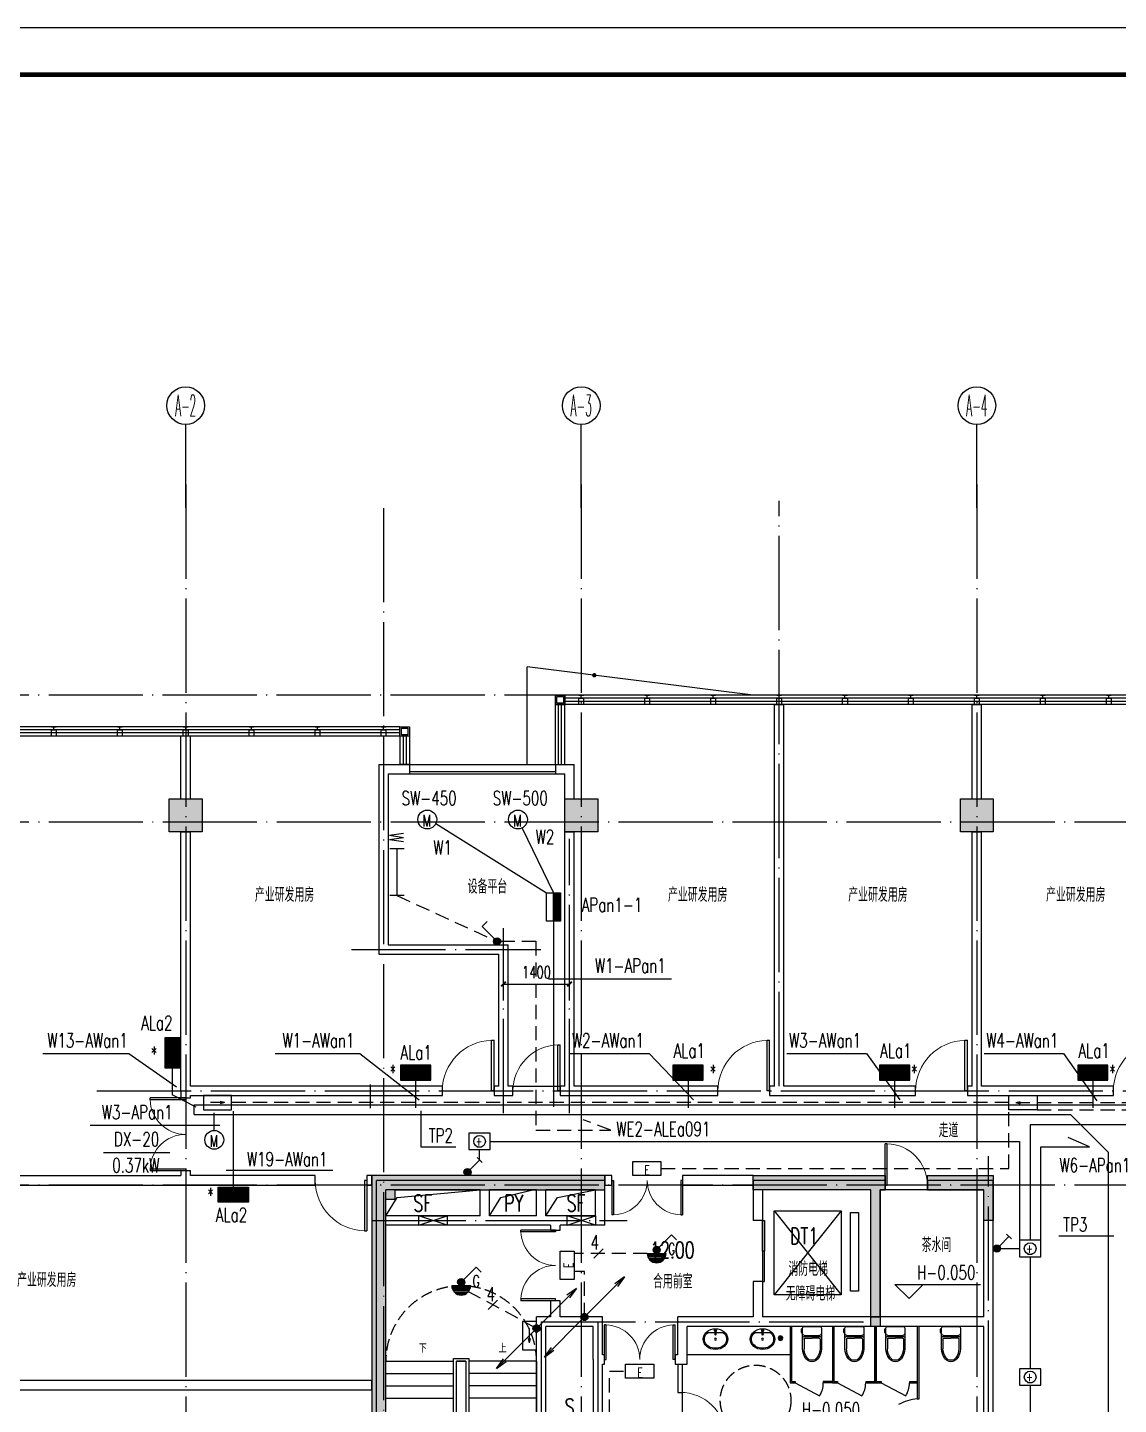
# Model space of a CAD drawing. Extents: x 1980812 to 2226895, y -554123 to 281606.
# Drawn here: x 1999808 to 2022974, y -307841 to -278614 of the extents above; entities that cross this region are included whole.
import ezdxf
from ezdxf.enums import TextEntityAlignment as Align

# ---------------------------------------------------------------- set-up
doc = ezdxf.new("R2010")
doc.units = 0
doc.header["$LTSCALE"] = 1000
doc.header["$MEASUREMENT"] = 0
for name, pattern in [('DASH', [0.35, 0.25, -0.1]), ('DOTE', [2.42, 2, -0.2, 0.02, -0.2]), ('DQXX', [4.5, 3, -1.5])]:
    doc.linetypes.add(name, pattern=pattern)
doc.layers.get('Defpoints').update_dxf_attribs({"color": 8})
for name, color, linetype in [('$TD_AUDIT_GENERATED_(158)', 8, 'Continuous'), ('$TD_AUDIT_GENERATED_(1F3)', 7, 'Continuous'), ('$TD_AUDIT_GENERATED_(1FCF)', 8, 'Continuous'), ('$TD_AUDIT_GENERATED_(210)', 8, 'Continuous'), ('$TD_AUDIT_GENERATED_(2762)', 8, 'Continuous'), ('$TD_AUDIT_GENERATED_(276D)', 8, 'Continuous'), ('$TD_AUDIT_GENERATED_(54A)', 8, 'Continuous'), ('$TD_AUDIT_GENERATED_(FFA)', 8, 'Continuous'), ('1', 1, 'Continuous'), ('A-FLOR-PFIX', 8, 'Continuous'), ('A-FLOR-TPTN', 8, 'Continuous'), ('AXIS', 7, 'Continuous'), ('AXIS_TEXT', 7, 'Continuous'), ('COLU', 8, 'Continuous'), ('COLU_HATCH', 8, 'Continuous'), ('CURTWALL', 8, 'Continuous'), ('DIM_ELEV', 8, 'Continuous'), ('DIM_SYMB', 8, 'Continuous'), ('dote', 8, 'DOTE'), ('DQ1', 1, 'Continuous'), ('DQ2', 2, 'Continuous'), ('DQ7', 7, 'Continuous'), ('DQK1', 1, 'Continuous'), ('DQK7', 7, 'Continuous'), ('DQqj', 1, 'Continuous'), ('DQX', 2, 'DQXX'), ('LINE', 8, 'Continuous'), ('PUB_TEXT', 8, 'Continuous'), ('STAIR', 8, 'Continuous'), ('TK', 1, 'Continuous'), ('WALL', 7, 'Continuous'), ('WINDOW', 8, 'Continuous')]:
    doc.layers.add(name, color=color, linetype=linetype)
doc.styles.add('_TCH_AXIS', font='COMPLEX', dxfattribs={"bigfont": 'GBCBIG'})
doc.styles.add('_TCH_DIM', font='SIMPLEX', dxfattribs={"bigfont": 'GBCBIG'})
doc.styles.add('_TCH_DIM_T3', font='SIMPLEX', dxfattribs={"width": 0.705882, "bigfont": 'GBCBIG'})
doc.styles.add('COMPLEX', font='COMPLEX')
doc.styles.add('D8', font='txtw.shx', dxfattribs={"width": 0.7, "bigfont": 'hztxtw.shx'})
doc.styles.add('HZF', font='ROMANS2', dxfattribs={"width": 0.7, "bigfont": 'HZDF2'})
doc.dimstyles.new('_TCH_ARCH&&100', dxfattribs={"dimtxt": 255, "dimasz": 100, "dimexe": 250, "dimexo": 300, "dimgap": 122.5, "dimtad": 1, "dimdec": 0, "dimzin": 0, "dimdsep": 46, "dimtxsty": '_TCH_DIM_T3', "dimblk": 'ARCHTICK', "dimcen": 0.09, "dimclrt": 7, "dimazin": 2, "dimtfac": 1, "dimtdec": 0, "dimtix": 1, "dimtmove": 2, "dimatfit": 3, "dimfxl": 1, "dimtolj": 1, "dimtzin": 0, "dimarcsym": 0})

# ---------------------------------------------------------------- blocks, each defined once
blk = doc.blocks.new('_AXISO')
blk.add_circle((0, 0), 0.5)
at = {"layer": 'AXIS_TEXT', "style": 'COMPLEX', "width": 1.041667}
blk.add_attdef('A', text='', height=0.56, dxfattribs=at).set_placement((-0.25, -0.28), (0.25, -0.28), align=Align.FIT)
blk = doc.blocks.new('$TD_AUDIT_GENERATED_(9F)')
at = {"layer": 'AXIS'}
for p, q in [((6500, 29979), (6500, 31745)), ((14900, 29979), (14900, 31745)), ((23300, 29979), (23300, 31745))]:
    blk.add_line(p, q, dxfattribs=at)
at = {"layer": 'dote'}
for p, q in [((6500, 30469), (6500, -6248)), ((14900, 30469), (14900, -6248)), ((23300, 30469), (23300, -6248)), ((19100, 17700), (19100, 30123)), ((10700, 29972), (10700, -5320)), ((56411, 26000), (-8456, 26000)), ((56413, 23300), (-8454, 23300)), ((56413, 15600), (-8454, 15600)), ((9046, 11450), (-6998, 11450))]:
    blk.add_line(p, q, dxfattribs=at)
at = {"layer": 'AXIS'}
ref = blk.add_blockref('_AXISO', (6500, 32145), dxfattribs=dict(at, xscale=800, yscale=800, zscale=800))
ref.add_attrib('A', 'A-2', dxfattribs={"layer": 'AXIS_TEXT', "height": 452.5, "style": '_TCH_AXIS', "width": 0.344262}).set_placement((6274, 31919), (6726, 31919), align=Align.FIT)
ref = blk.add_blockref('_AXISO', (14900, 32145), dxfattribs=dict(at, xscale=800, yscale=800, zscale=800))
ref.add_attrib('A', 'A-3', dxfattribs={"layer": 'AXIS_TEXT', "height": 452.5, "style": '_TCH_AXIS', "width": 0.344262}).set_placement((14674, 31919), (15126, 31919), align=Align.FIT)
ref = blk.add_blockref('_AXISO', (23300, 32145), dxfattribs=dict(at, xscale=800, yscale=800, zscale=800))
ref.add_attrib('A', 'A-4', dxfattribs={"layer": 'AXIS_TEXT', "height": 452.5, "style": '_TCH_AXIS', "width": 0.333333}).set_placement((23074, 31919), (23526, 31919), align=Align.FIT)
blk = doc.blocks.new('A-WC4')
for p, q in [((-200, 475), (-200, 40)), ((200, 40), (200, 475)), ((-228, 57), (-228, 130)), ((-228, 130), (-210, 130)), ((-210, 57), (-228, 57)), ((-210, 130), (-210, 115)), ((-210, 115), (-200, 115)), ((-210, 72), (-210, 115)), ((-200, 72), (-210, 72)), ((-210, 72), (-210, 57)), ((180, 220), (-180, 220)), ((-160, 190), (160, 190)), ((-160, 0), (160, 0))]:
    blk.add_line(p, q)
at = {"color": 251}
for p, q in [((-170, 270), (-170, 476)), ((170, 270), (170, 475)), ((-150, 250), (0, 250)), ((150, 250), (0, 250))]:
    blk.add_line(p, q, dxfattribs=at)
for centre, radius, start, end in [((189, 460), 389, 144.5404, 177.815), ((0, 590), 160, 90, 143.2005), ((0, 590), 160, 36.7995, 90), ((-189, 460), 389, 2.185, 35.4596), ((-180, 240), 20, 180, 270), ((-160, 150), 40, 90, 180), ((-160, 40), 40, 180, 270), ((160, 150), 40, 0, 90), ((160, 40), 40, 270, 0), ((180, 240), 20, 270, 0)]:
    blk.add_arc(centre, radius, start, end)
for centre, radius, start, end in [((189, 460), 359, 144.5982, 177.815), ((0, 590), 130, 90, 143.0508), ((0, 590), 130, 36.9492, 90), ((-189, 460), 359, 2.185, 35.4018), ((-150, 270), 20, 180, 270), ((150, 270), 20, 270, 0)]:
    blk.add_arc(centre, radius, start, end, dxfattribs=at)
blk = doc.blocks.new('A-SINK-4')
for p, q in [((-158, 126), (-13, 126)), ((-13, 78), (-13, 170)), ((13, 78), (-13, 78)), ((13, 170), (13, 78)), ((13, 126), (158, 126))]:
    blk.add_line(p, q)
blk.add_circle((0, 270), 20)
for centre, radius, start, end in [((0, 88), 19.5, 133.6408, 46.2627), ((0, 170), 13.5, 0, 180)]:
    blk.add_arc(centre, radius, start, end)
at = {"extrusion": (0, 0, -1)}
blk.add_ellipse((0, 270), major_axis=(260, 0), ratio=0.846154, dxfattribs=at)
blk.add_ellipse((0, 270), major_axis=(-235, 0), ratio=0.829787, start_param=2.310338, end_param=7.11444)
blk = doc.blocks.new('$DorLib2D$00000002')
for p, q in [((-0.5, 0), (-0.5, 0.4875)), ((-0.475, 0.4875), (-0.5, 0.4875)), ((-0.475, 0), (-0.475, 0.4875)), ((0.475, 0), (0.475, 0.4875)), ((0.475, 0.4875), (0.5, 0.4875)), ((0.5, 0), (0.5, 0.4875)), ((-0.5, 0), (-0.475, 0)), ((0.5, 0), (0.475, 0))]:
    blk.add_line(p, q)
at = {"lineweight": 13}
for centre, start, end in [((-0.4875, 0), 0, 88.53072), ((0.4875, 0), 91.46928, 180)]:
    blk.add_arc(centre, 0.4875, start, end, dxfattribs=at)
blk = doc.blocks.new('$DorLib2D$00000001')
for p, q in [((0.45, 0.975), (0.5, 0.975)), ((0.45, 0), (0.45, 0.975)), ((0.5, 0), (0.5, 0.975)), ((0.5, 0), (0.45, 0))]:
    blk.add_line(p, q)
at = {"lineweight": 13}
blk.add_arc((0.475, 0), 0.975, 91.4693, 180, dxfattribs=at)
blk = doc.blocks.new('$TwtSys$00000141')
for p, q in [((-94, 8), (-10, 92)), ((-94, 8), (-10, 92)), ((-87, -35), (35, 87)), ((-87, -35), (35, 87)), ((-66, -66), (66, 66)), ((-66, -66), (66, 66)), ((-32, -87), (88, 33)), ((-32, -87), (88, 33)), ((11, -92), (92, -11)), ((11, -92), (92, -11))]:
    blk.add_line(p, q)
blk.add_circle((0, 0), 94)
blk.add_circle((0, 0), 94)
blk = doc.blocks.new('$TD_AUDIT_GENERATED_(15B)')
at = {"layer": '$TD_AUDIT_GENERATED_(1F3)'}
blk.add_line((-8625, 5150), (-8625, 3850), dxfattribs=at)
at = {"layer": '$TD_AUDIT_GENERATED_(210)'}
for p, q in [((-15925, 5050), (-15325, 5250)), ((-15325, 5050), (-15925, 5250)), ((-12775, 5050), (-12175, 5250)), ((-12175, 5050), (-12775, 5250))]:
    blk.add_line(p, q, dxfattribs=at)
for points in [[(-16625, 5250), (-16383, 5638), (-14625, 5800)], [(-14425, 5250), (-14183, 5638), (-13500, 5800)], [(-13225, 5250), (-12983, 5638), (-12175, 5800)]]:
    blk.add_lwpolyline(points, dxfattribs=at)
for points in [[(-15925, 5250), (-15325, 5250), (-15325, 5050), (-15925, 5050)], [(-12775, 5250), (-12175, 5250), (-12175, 5050), (-12775, 5050)]]:
    blk.add_lwpolyline(points, close=True, dxfattribs=at)
at = {"layer": 'A-FLOR-PFIX'}
blk.add_line((-8040, 2300), (-10225, 2300), dxfattribs=at)
at = {"layer": 'A-FLOR-TPTN'}
for p, q in [((-5340, 2900), (-5340, 1359)), ((-5310, 2900), (-5310, 1359)), ((-5340, 2296), (-5340, 1359)), ((-5310, 2296), (-5310, 1359)), ((-7935, 1730), (-7935, 1700)), ((-7935, 1700), (-7415, 1425)), ((-7335, 1730), (-7335, 1700)), ((-7335, 1730), (-7335, 1700)), ((-7140, 1730), (-7335, 1730)), ((-7140, 1700), (-7335, 1700)), ((-7035, 1730), (-7035, 1700)), ((-7035, 1700), (-6515, 1425)), ((-6435, 1730), (-6435, 1700)), ((-6105, 1730), (-6105, 1700)), ((-6105, 1700), (-5585, 1425)), ((-5505, 1730), (-5340, 1730)), ((-5505, 1730), (-5505, 1700)), ((-5505, 1700), (-5340, 1700)), ((-5310, 1359), (-5340, 1359))]:
    blk.add_line(p, q, dxfattribs=at)
for points in [[(-8040, 2900), (-8040, 1700), (-7935, 1700)], [(-8010, 2900), (-8010, 1730), (-7935, 1730)], [(-7140, 2900), (-7140, 1700), (-7035, 1700)], [(-7110, 2900), (-7110, 1730), (-7035, 1730)], [(-6435, 1730), (-6240, 1730), (-6240, 2900)], [(-6435, 1700), (-6210, 1700), (-6210, 2900)], [(-6240, 2900), (-6240, 1700), (-6105, 1700)], [(-6210, 2900), (-6210, 1730), (-6105, 1730)]]:
    blk.add_lwpolyline(points, dxfattribs=at)
for centre, radius, start, end in [((-7847, 1700), 512, 327.4617, 359.9502), ((-6947, 1700), 512, 327.4617, 359.9502), ((-6017, 1700), 512, 327.4617, 359.9502), ((-5266, 395), 967, 94.3774, 119.2254)]:
    blk.add_arc(centre, radius, start, end, dxfattribs=at)
at = {"layer": 'DIM_ELEV'}
for p, q in [((-5514, 3491), (-5814, 3791)), ((-5814, 3791), (-3996, 3791)), ((-5514, 3491), (-5214, 3791))]:
    blk.add_line(p, q, dxfattribs=at)
at = {"layer": 'DIM_SYMB'}
for points in [[(-15875, 2290, 0, 0, 0), (-15875, -1300, 0, 0, 0), (-14175, -1300, 0, 0, 0), (-14175, 190, 40, 0, 0), (-14175, 340, 0, 0, 0)], [(-14175, 2290, 0, 0, 0), (-14175, 750, 40, 0, 0), (-14175, 600, 0, 0, 0)]]:
    blk.add_lwpolyline(points, format="xyseb", dxfattribs=at)
at = {"layer": 'dote'}
for p, q in [((-3825, -3813), (-3825, 6515)), ((-16925, 5150), (-11503, 5150)), ((-13325, 3000), (-13325, -3766)), ((-13325, 3000), (-6325, 3000)), ((-12125, 3000), (-12125, -3766))]:
    blk.add_line(p, q, dxfattribs=at)
at = {"layer": 'LINE', "linetype": 'DASH'}
blk.add_circle((-8773, 1328), 750, dxfattribs=at)
at = {"layer": 'STAIR'}
for p, q in [((-16625, -700), (-16625, 2160)), ((-16625, 2160), (-15185, 2160)), ((-15185, 2220), (-14865, 2220)), ((-15185, -760), (-15185, 2220)), ((-15125, -700), (-15125, 2160)), ((-15125, 2160), (-14925, 2160)), ((-15125, -700), (-15125, 2160)), ((-14925, 2160), (-15125, 2160)), ((-14925, 2160), (-14925, 95)), ((-14925, 2160), (-14925, 95)), ((-14865, 2220), (-14865, 129)), ((-13425, 2160), (-14865, 2160)), ((-13425, 2160), (-13425, 961)), ((-16625, 1900), (-15185, 1900)), ((-13425, 1900), (-14865, 1900)), ((-16625, 1640), (-15185, 1640)), ((-13425, 1640), (-14865, 1640)), ((-16625, 1380), (-15185, 1380)), ((-13425, 1380), (-14865, 1380))]:
    blk.add_line(p, q, dxfattribs=at)
at = {"layer": 'STAIR', "linetype": 'DASH'}
blk.add_arc((-15025, 2160), 1600, 0, 180, dxfattribs=at)
at = {"layer": 'WALL'}
for p, q in [((-16825, 5150), (-16825, 6000)), ((-14525, 6000), (-16825, 6000)), ((-13325, 6000), (-14525, 6000)), ((-11975, 6000), (-13325, 6000)), ((-11975, 5050), (-11975, 6000)), ((-8825, 6000), (-8825, 5150)), ((-6225, 6000), (-8825, 6000)), ((-6025, 6000), (-6225, 6000)), ((-6025, 5800), (-6025, 6000)), ((-3825, 6000), (-5125, 6000)), ((-5125, 6000), (-5125, 5800)), ((-3725, 6000), (-3825, 6000)), ((-3725, 5800), (-3725, 6000)), ((-16625, 5250), (-16625, 5800)), ((-14625, 5800), (-16625, 5800)), ((-14625, 5250), (-14625, 5800)), ((-13425, 5800), (-14425, 5800)), ((-14425, 5250), (-14425, 5800)), ((-13425, 5250), (-13425, 5800)), ((-13225, 5250), (-13225, 5800)), ((-12175, 5800), (-13225, 5800)), ((-12175, 5250), (-12175, 5800)), ((-8625, 5800), (-8625, 5150)), ((-6325, 5800), (-8625, 5800)), ((-6325, 3100), (-6325, 5800)), ((-6125, 3100), (-6125, 5800)), ((-6125, 5800), (-6025, 5800)), ((-5125, 5800), (-3925, 5800)), ((-3925, 3100), (-3925, 5800)), ((-3725, 5800), (-3725, 5800)), ((-3725, 3000), (-3725, 5800)), ((-16825, -2500), (-16825, 5150)), ((-14625, 5250), (-16625, 5250)), ((-14525, 5050), (-16625, 5050)), ((-16625, -2300), (-16625, 5050)), ((-13325, 5050), (-14525, 5050)), ((-13425, 5250), (-14425, 5250)), ((-13125, 5050), (-13325, 5050)), ((-13025, 5250), (-13225, 5250)), ((-13125, 5050), (-13125, 4945)), ((-12175, 5250), (-13025, 5250)), ((-11975, 5050), (-12925, 5050)), ((-12925, 4945), (-12925, 5050)), ((-8625, 5150), (-8825, 5150)), ((-13125, 4945), (-12925, 4945)), ((-8825, 3850), (-8825, 3100)), ((-8625, 3850), (-8825, 3850)), ((-8625, 3850), (-8625, 3100)), ((-12925, 3445), (-13125, 3445)), ((-13125, 3445), (-13125, 3100)), ((-12925, 3100), (-12925, 3445)), ((-13425, -600), (-13425, 3100)), ((-13125, 3100), (-13425, 3100)), ((-12025, 3100), (-12925, 3100)), ((-12025, 2300), (-12025, 3100)), ((-8825, 3100), (-10425, 3100)), ((-10425, 2300), (-10425, 3100)), ((-3925, 3100), (-8625, 3100)), ((-6325, 3100), (-6125, 3100)), ((-3725, -2400), (-3725, 3000)), ((-13225, -500), (-13225, 2900)), ((-13025, 2900), (-13225, 2900)), ((-12225, 2900), (-13025, 2900)), ((-12225, 2200), (-12225, 2900)), ((-8725, 2900), (-10225, 2900)), ((-10225, 2100), (-10225, 2900)), ((-3925, 2900), (-8725, 2900)), ((-3925, -2600), (-3925, 2900)), ((-12225, 2200), (-12225, 100)), ((-11983, 2300), (-12025, 2300)), ((-12025, 2100), (-11983, 2100)), ((-12025, 100), (-12025, 2100)), ((-11983, 2100), (-11983, 2300)), ((-10425, 2300), (-10483, 2300)), ((-10483, 2300), (-10483, 2100)), ((-10483, 2100), (-10225, 2100)), ((-10425, 2100), (-10425, 1500)), ((-10325, 1500), (-10325, 2100)), ((-10425, 1500), (-10325, 1500))]:
    blk.add_line(p, q, dxfattribs=at)
at = {"layer": 'WINDOW'}
for p, q in [((-5125, 5800), (-6025, 5800)), ((-10325, 500), (-10325, 1500))]:
    blk.add_line(p, q, dxfattribs=at)
at = {"layer": 'WINDOW', "color": 3}
for p, q in [((-6953, 5356), (-8378, 3567)), ((-8378, 5356), (-6953, 3567))]:
    blk.add_line(p, q, dxfattribs=at)
for points in [[(-8378, 5356), (-6953, 5356), (-6953, 3567), (-8378, 3567)], [(-6757, 5319), (-6585, 5319), (-6585, 3647), (-6757, 3647)]]:
    blk.add_lwpolyline(points, close=True, dxfattribs=at)
at = {"layer": 'WINDOW'}
for points in [[(-8584, 4500), (-8625, 4500), (-8625, 5150), (-8584, 5150)], [(-8584, 4500), (-8625, 4500), (-8625, 3850), (-8584, 3850)]]:
    blk.add_lwpolyline(points, close=True, dxfattribs=at)
at = {"layer": '$TD_AUDIT_GENERATED_(54A)', "xscale": 0.5, "yscale": -0.5, "zscale": 0.5, "rotation": 180.0000000027541}
blk.add_blockref('$TwtSys$00000141', (-8245, 2650), dxfattribs=at)
at = {"layer": 'A-FLOR-PFIX', "xscale": -1, "rotation": 180}
for name, p in [('A-SINK-4', (-9625, 2900)), ('A-SINK-4', (-8625, 2900)), ('A-WC4', (-7575, 2900)), ('A-WC4', (-6675, 2900)), ('A-WC4', (-5805, 2900)), ('A-WC4', (-4625, 2900))]:
    blk.add_blockref(name, p, dxfattribs=at)
at = {"layer": 'WINDOW'}
for name, p, xscale, yscale, zscale, rotation in [('$DorLib2D$00000001', (-5575, 5900), 900, -900, 900, 179.9999999331044), ('$DorLib2D$00000002', (-13025, 4195), 1500, 1500, 1500, 90.00000000192348), ('$DorLib2D$00000002', (-11233, 2200), 1500, -1500, 1500, 180.0000000047691), ('$DorLib2D$00000001', (-10375, 1000), -1000, -1000, -1000, 90.00000001288812)]:
    blk.add_blockref(name, p, dxfattribs=dict(at, xscale=xscale, yscale=yscale, zscale=zscale, rotation=rotation))
at = {"layer": '$TD_AUDIT_GENERATED_(1F3)', "width": 0.7}
for s, height, style, p in [('SF', 350, 'HZF', (-15838, 5516)), ('PY', 350, 'HZF', (-13907, 5516)), ('SF', 350, 'HZF', (-12585, 5516)), ('DT1', 350, 'HZF', (-7742, 4820)), ('12.00', 350, 'HZF', (-10541, 4520)), ('\\M+5CFFB\\M+5B7C0\\M+5B5E7\\M+5CCDD', 300, 'D8', (-7656, 4121)), ('\\M+5BACF\\M+5D3C3\\M+5C7B0\\M+5CAD2', 300, 'D8', (-10531, 3855)), ('\\M+5CEDE\\M+5D5CF\\M+5B0AD\\M+5B5E7\\M+5CCDD', 300, 'D8', (-7608, 3599)), ('S', 350, 'HZF', (-12720, 1190))]:
    blk.add_text(s, height=height, dxfattribs=dict(at, style=style)).set_placement(p, align=Align.MIDDLE_CENTER)
at = {"layer": '$TD_AUDIT_GENERATED_(1F3)', "style": 'D8', "width": 0.7}
blk.add_text('\\M+5B2E8\\M+5CBAE\\M+5BCE4', height=300, rotation=0.0006, dxfattribs=at).set_placement((-4933, 4628), align=Align.MIDDLE_CENTER)
at = {"layer": 'PUB_TEXT', "style": '_TCH_DIM', "width": 0.705882}
for p in [(-5346, 3896), (-7794, 986)]:
    blk.add_text('H-0.050', height=297.5, dxfattribs=at).set_placement(p)
at = {"layer": 'PUB_TEXT', "style": '_TCH_DIM'}
for s, p in [('\\M+5CFC2', (-15922, 2342)), ('\\M+5C9CF', (-14227, 2342))]:
    blk.add_text(s, height=168.8, dxfattribs=at).set_placement(p)
blk = doc.blocks.new('A$C28812CA5')
at = {"layer": '$TD_AUDIT_GENERATED_(1F3)', "style": 'D8', "width": 0.7}
for s, p in [('\\M+5B2FA\\M+5D2B5\\M+5D1D0\\M+5B7A2\\M+5D3C3\\M+5B7BF', (8600, -1537)), ('\\M+5C9E8\\M+5B1B8\\M+5C6BD\\M+5CCA8', (12908, -1364)), ('\\M+5B2FA\\M+5D2B5\\M+5D1D0\\M+5B7A2\\M+5D3C3\\M+5B7BF', (17372, -1537)), ('\\M+5B2FA\\M+5D2B5\\M+5D1D0\\M+5B7A2\\M+5D3C3\\M+5B7BF', (21200, -1537)), ('\\M+5B2FA\\M+5D2B5\\M+5D1D0\\M+5B7A2\\M+5D3C3\\M+5B7BF', (25400, -1537)), ('\\M+5B2FA\\M+5D2B5\\M+5D1D0\\M+5B7A2\\M+5D3C3\\M+5B7BF', (3550, -9712))]:
    blk.add_text(s, height=300, rotation=0.0006, dxfattribs=at).set_placement(p, align=Align.MIDDLE_CENTER)
blk = doc.blocks.new('$TD_AUDIT_GENERATED_(2768)')
at = {"layer": '$TD_AUDIT_GENERATED_(276D)'}
blk.add_line((115028288, 22648046), (115028222, 22648046), dxfattribs=at)
for points in [[(115028222, 22648096), (115028225, 22648096), (115028225, 22647996), (115028222, 22647996)], [(115028288, 22648096), (115028422, 22648096), (115028422, 22647996), (115028288, 22647996)]]:
    blk.add_lwpolyline(points, close=True, dxfattribs=at)
blk = doc.blocks.new('$TD_AUDIT_GENERATED_(2963)')
at = {"layer": 'WINDOW', "rotation": 270}
for p in [(-22633146, 115030922), (-22631746, 115030922), (-22630346, 115030922), (-22628946, 115030922), (-22627546, 115030922), (-22626146, 115030922), (-22624746, 115030922), (-22623346, 115030922), (-22621946, 115030922), (-22644346, 115030252), (-22642946, 115030252), (-22641546, 115030252), (-22640146, 115030252), (-22638746, 115030252), (-22637346, 115030252)]:
    blk.add_blockref('$TD_AUDIT_GENERATED_(2768)', p, dxfattribs=at)
blk = doc.blocks.new('_ArchTick')
at = {"color": 0, "linetype": 'ByBlock', "const_width": 0.4}
blk.add_lwpolyline([(-0.5, -0.5), (0.5, 0.5)], dxfattribs=at)
blk = doc.blocks.new('*D543')
at = {"layer": '$TD_AUDIT_GENERATED_(1FCF)', "color": 0, "lineweight": -2, "transparency": 16777216}
for p, q in [((13250, -3785), (13250, -3183)), ((14650, -3785), (14650, -3183)), ((13250, -3433), (14650, -3433))]:
    blk.add_line(p, q, dxfattribs=at)
at = {"layer": 'Defpoints', "color": 0, "transparency": 16777216}
for p in [(14650, -3433), (13250, -4085), (14650, -4085)]:
    blk.add_point(p, dxfattribs=at)
at = {"layer": '$TD_AUDIT_GENERATED_(1FCF)', "color": 0, "lineweight": -2, "transparency": 16777216, "xscale": 100, "yscale": 100, "zscale": 100, "rotation": 180}
blk.add_blockref('_ArchTick', (13250, -3433), dxfattribs=at)
at = {"layer": '$TD_AUDIT_GENERATED_(1FCF)', "color": 0, "lineweight": -2, "transparency": 16777216, "xscale": 100, "yscale": 100, "zscale": 100}
blk.add_blockref('_ArchTick', (14650, -3433), dxfattribs=at)
at = {"layer": '$TD_AUDIT_GENERATED_(1FCF)', "color": 7, "transparency": 16777216, "insert": (13950, -3183), "char_height": 255, "attachment_point": 5, "style": '_TCH_DIM_T3'}
blk.add_mtext('\\A1;1400', dxfattribs=at)
blk = doc.blocks.new('$TD_AUDIT_GENERATED_(3BB2)')
at = {"layer": 'COLU_HATCH'}
h = blk.add_hatch(color=256, dxfattribs=at)
h.dxf.hatch_style = 1
h.paths.add_polyline_path([(6150, 23800), (6850, 23800), (6850, 23100), (6150, 23100)])
h = blk.add_hatch(color=256, dxfattribs=at)
h.dxf.hatch_style = 1
h.paths.add_polyline_path([(14550, 23800), (15250, 23800), (15250, 23100), (14550, 23100)])
h = blk.add_hatch(color=256, dxfattribs=at)
h.dxf.hatch_style = 1
h.paths.add_polyline_path([(22950, 23800), (23650, 23800), (23650, 23100), (22950, 23100)])
h = blk.add_hatch(color=256, dxfattribs=at)
h.dxf.hatch_style = 1
h.paths.add_polyline_path([(15350, 7100), (15350, 7400), (10950, 7400), (10950, 7600), (10750, 7600), (10750, 15300), (10950, 15300), (10950, 15500), (15400, 15500), (15400, 15800), (10450, 15800), (10450, 7100)])
h = blk.add_hatch(color=256, dxfattribs=at)
h.dxf.hatch_style = 1
h.paths.add_polyline_path([(22250, 15800), (22250, 15500), (23450, 15500), (23450, 14850), (23650, 14850), (23650, 15800)])
h.paths.add_polyline_path([(21350, 15500), (21350, 15800), (18550, 15800), (18550, 15500)])
h = blk.add_hatch(color=256, dxfattribs=at)
h.dxf.hatch_style = 1
h.paths.add_polyline_path([(21250, 12600), (21250, 15500), (21050, 15500), (21050, 12600)])
at = {"layer": 'COLU'}
for points in [[(6150, 23800), (6850, 23800), (6850, 23100), (6150, 23100)], [(14550, 23800), (15250, 23800), (15250, 23100), (14550, 23100)], [(22950, 23800), (23650, 23800), (23650, 23100), (22950, 23100)], [(15350, 7100), (15350, 7400), (10950, 7400), (10950, 7600), (10750, 7600), (10750, 15300), (10950, 15300), (10950, 15500), (15400, 15500), (15400, 15800), (10450, 15800), (10450, 7100)]]:
    blk.add_lwpolyline(points, close=True, dxfattribs=at)
for points in [[(21350, 15500), (21250, 15500), (21250, 12600), (21050, 12600), (21050, 15500), (18550, 15500), (18550, 15800), (21350, 15800), (21350, 15500)], [(22250, 15800), (23650, 15800), (23650, 14850), (23450, 14850), (23450, 15500), (22250, 15500), (22250, 15800)]]:
    blk.add_lwpolyline(points, dxfattribs=at)
blk = doc.blocks.new('dd')
at = {"layer": 'DQK1', "color": 1}
for p, q in [((-200, 100), (200, 100)), ((-200, 92), (200, 92)), ((-196, 62), (196, 62)), ((-188, 32), (188, 32)), ((-174, 2), (174, 2)), ((-154, -28), (154, -28)), ((-122, -58), (122, -58)), ((-68, -88), (68, -88))]:
    blk.add_line(p, q, dxfattribs=at)
blk.add_arc((0, 100), 200, 180, 0, dxfattribs=at)
blk = doc.blocks.new('*X249')
at = {"color": 0}
for p, q in [((5315, 4110), (5515, 4110)), ((5320, 4140), (5510, 4140)), ((5320, 4080), (5510, 4080)), ((5335, 4170), (5495, 4170)), ((5335, 4050), (5495, 4050)), ((5371, 4200), (5459, 4200)), ((5372, 4020), (5459, 4020))]:
    blk.add_line(p, q, dxfattribs=at)
blk = doc.blocks.new('kg')
at = {"layer": 'DQK1'}
for p, q in [((53, 53), (318, 318)), ((318, 318), (424, 212))]:
    blk.add_line(p, q, dxfattribs=at)
blk.add_circle((0, 0), 75, dxfattribs=at)
at = {"layer": 'DQK1', "xscale": 0.75, "yscale": 0.75, "zscale": 0.75}
blk.add_blockref('*X249', (-4061, -3083), dxfattribs=at)
at = {"layer": 'DQK7', "style": 'D8', "width": 0.7}
blk.add_text('G', height=250, dxfattribs=at).set_placement((241, -107))
blk = doc.blocks.new('*X251')
at = {"color": 0}
for p, q in [((126, 2940), (274, 2940)), ((128, 2970), (272, 2970)), ((144, 3000), (256, 3000)), ((137, 2910), (263, 2910)), ((173, 2880), (227, 2880))]:
    blk.add_line(p, q, dxfattribs=at)
blk = doc.blocks.new('j')
at = {"layer": '1', "color": 7}
blk.add_line((850, 850), (850, 850), dxfattribs=at)
blk.add_line((850, 850), (850, 850), dxfattribs=at)
blk.add_line((850, 850), (850, 850), dxfattribs=at)
blk.add_line((850, 850), (850, 850), dxfattribs=at)
blk.add_line((850, 850), (850, 850), dxfattribs=at)
blk.add_line((850, 850), (850, 850), dxfattribs=at)
blk.add_line((850, 850), (850, 850), dxfattribs=at)
blk.add_line((850, 850), (850, 850), dxfattribs=at)
blk.add_line((850, 850), (850, 850), dxfattribs=at)
blk.add_line((850, 850), (850, 850), dxfattribs=at)
blk.add_line((850, 850), (850, 850), dxfattribs=at)
blk.add_line((850, 850), (850, 850), dxfattribs=at)
blk.add_line((850, 850), (850, 850), dxfattribs=at)
blk.add_line((850, 850), (850, 850), dxfattribs=at)
blk.add_line((850, 850), (850, 850), dxfattribs=at)
blk.add_line((850, 850), (850, 850), dxfattribs=at)
blk.add_line((850, 850), (850, 850), dxfattribs=at)
blk.add_line((850, 850), (850, 850), dxfattribs=at)
at = {"layer": 'DQK1'}
blk.add_circle((0, 0), 75, dxfattribs=at)
at = {"layer": 'DQK7'}
for p, q in [((0, 0), (850, 850)), ((850, 850), (647, 703)), ((850, 850), (703, 647))]:
    blk.add_line(p, q, dxfattribs=at)
at = {"layer": 'DQK1'}
blk.add_blockref('*X251', (-200, -2950), dxfattribs=at)
blk = doc.blocks.new('dyz')
at = {"layer": 'DQK1'}
for p, q in [((-300, 0), (300, 0)), ((-300, -300), (-300, 0)), ((300, 0), (300, -300)), ((300, -300), (-300, -300))]:
    blk.add_line(p, q, dxfattribs=at)
at = {"layer": 'DQK7'}
for q in [(-58, -127), (-58, -127), (150, -150), (-58, -173), (-58, -173)]:
    blk.add_line((-150, -150), q, dxfattribs=at)
blk = doc.blocks.new('P')
at = {"layer": 'DQK7'}
blk.add_line((-100, -100), (100, 100), dxfattribs=at)
blk = doc.blocks.new('4')
at = {"layer": 'DQK7', "linetype": 'ByBlock', "style": 'D8', "width": 0.7}
blk.add_text('4', height=300, dxfattribs=at).set_placement((-100, -193))
blk = doc.blocks.new('dyk')
at = {"layer": 'DQK1'}
for p, q in [((-300, 150), (300, 150)), ((-300, -150), (-300, 150)), ((300, 150), (300, -150)), ((300, -150), (-300, -150))]:
    blk.add_line(p, q, dxfattribs=at)
at = {"layer": 'DQK7', "style": 'D8', "width": 0.7}
blk.add_text('E', height=200, dxfattribs=at).set_placement((5, -31), align=Align.MIDDLE_CENTER)
blk = doc.blocks.new('*X245')
at = {"color": 0}
for p, q in [((8700, 8370), (9500, 8370)), ((8700, 8340), (9500, 8340)), ((8700, 8310), (9500, 8310)), ((8700, 8280), (9500, 8280)), ((8700, 8250), (9500, 8250)), ((8700, 8220), (9500, 8220)), ((8700, 8190), (9500, 8190)), ((8700, 8160), (9500, 8160)), ((8700, 8130), (9500, 8130)), ((8700, 8100), (9500, 8100)), ((8700, 8070), (9500, 8070)), ((8700, 8040), (9500, 8040)), ((8700, 8010), (9500, 8010))]:
    blk.add_line(p, q, dxfattribs=at)
blk = doc.blocks.new('XM')
at = {"layer": '1'}
for p, q in [((320, 168), (-320, 168)), ((-320, 168), (-320, -152)), ((320, -152), (320, 168)), ((-320, -152), (320, -152))]:
    blk.add_line(p, q, dxfattribs=at)
at = {"layer": '1', "xscale": 0.8, "yscale": 0.8, "zscale": 0.8}
blk.add_blockref('*X245', (-7280, -6552), dxfattribs=at)
blk = doc.blocks.new('dj')
at = {"layer": 'DQK1'}
blk.add_circle((0, 0), 200, dxfattribs=at)
at = {"layer": 'DQK7', "style": 'D8', "width": 0.7}
blk.add_text('M', height=250, dxfattribs=at).set_placement((-100, -150))
blk = doc.blocks.new('FP')
at = {"layer": 'DQK1'}
for p, q in [((-225, 175), (-225, -175)), ((225, 175), (-225, 175)), ((225, -175), (225, 175)), ((-225, -175), (225, -175))]:
    blk.add_line(p, q, dxfattribs=at)
blk.add_circle((0, 0), 125, dxfattribs=at)
at = {"layer": 'DQK7', "style": 'D8', "width": 0.7}
for s, p in [('+', (-83, -89)), ('-', (-80, -202))]:
    blk.add_text(s, height=180, dxfattribs=at).set_placement(p)
blk = doc.blocks.new('*X263')
at = {"color": 0, "linetype": 'Continuous'}
for p, q in [((28109, 10830), (28307, 10830)), ((28109, 10800), (28307, 10800)), ((28118, 10860), (28297, 10860)), ((28119, 10770), (28297, 10770)), ((28141, 10890), (28274, 10890)), ((28142, 10740), (28273, 10740))]:
    blk.add_line(p, q, dxfattribs=at)
blk = doc.blocks.new('KTA')
at = {"layer": 'DQK1'}
for p, q in [((203, 309), (309, 203)), ((53, 53), (256, 256))]:
    blk.add_line(p, q, dxfattribs=at)
blk.add_circle((0, 0), 75, dxfattribs=at)
at = {"layer": 'DQK1', "xscale": 0.75, "yscale": 0.75, "zscale": 0.75, "rotation": 180}
blk.add_blockref('*X263', (21156, 8112), dxfattribs=at)
blk = doc.blocks.new('dy1')
at = {"layer": 'DQK1'}
for p, q in [((-500, -150), (-500, 150)), ((-500, 0), (500, 0)), ((500, 150), (500, -150))]:
    blk.add_line(p, q, dxfattribs=at)
blk = doc.blocks.new('DYW')
at = {"layer": 'DQ1', "ltscale": 0.1}
blk.add_blockref('dy1', (0, 0), dxfattribs=at)
at = {"layer": 'DQ7', "style": 'D8', "width": 0.7}
blk.add_text('W', height=300, dxfattribs=at).set_placement((-836, -160))
blk = doc.blocks.new('*X257')
at = {"color": 0}
for p, q in [((5315, 4110), (5515, 4110)), ((5320, 4140), (5510, 4140)), ((5320, 4080), (5510, 4080)), ((5335, 4170), (5495, 4170)), ((5335, 4050), (5495, 4050)), ((5371, 4200), (5459, 4200)), ((5372, 4020), (5459, 4020))]:
    blk.add_line(p, q, dxfattribs=at)
blk = doc.blocks.new('k1')
at = {"layer": 'DQK1'}
for p, q in [((53, 53), (318, 318)), ((318, 318), (424, 212))]:
    blk.add_line(p, q, dxfattribs=at)
blk.add_circle((0, 0), 75, dxfattribs=at)
at = {"layer": 'DQK1', "xscale": 0.75, "yscale": 0.75, "zscale": 0.75}
blk.add_blockref('*X257', (-4061, -3083), dxfattribs=at)
blk = doc.blocks.new('xl')
at = {"layer": 'DQK1'}
h = blk.add_hatch(dxfattribs=at)
h.set_pattern_fill('LINE', color=1, scale=8, style=0)
h.set_pattern_definition([(0, (-712.643, -443.37), (0, 25.4), [])])
h.paths.add_polyline_path([(300, -150), (300, 0), (-300, 0), (-300, -150)])
at = {"layer": 'DQK1', "color": 1}
for p, q in [((-300, 150), (300, 150)), ((-300, -150), (-300, 150)), ((300, 0), (-300, 0)), ((300, 150), (300, -150)), ((300, -150), (-300, -150))]:
    blk.add_line(p, q, dxfattribs=at)
blk = doc.blocks.new('tu kuang A1 A')
at = {"layer": 'TK'}
blk.add_lwpolyline([(0, 59400), (84100, 59400), (84100, 0), (0, 0)], close=True, dxfattribs=at)
at = {"layer": 'TK', "const_width": 100}
blk.add_lwpolyline([(83100, 1000), (83100, 58400), (2500, 58400), (2500, 1000)], close=True, dxfattribs=at)
blk = doc.blocks.new('A$C30D84972')
at = {"layer": '$TD_AUDIT_GENERATED_(158)', "color": 2}
for p in [(18550, 2700), (13750, 1230)]:
    blk.add_line(p, (13750, 3300), dxfattribs=at)
at = {"layer": '$TD_AUDIT_GENERATED_(210)'}
for p, q in [((11250, 1230), (14350, 1230)), ((11250, 1080), (14350, 1080)), ((11250, 1030), (14350, 1030))]:
    blk.add_line(p, q, dxfattribs=at)
at = {"layer": 'CURTWALL'}
for p, q in [((31700, 2700), (14550, 2700)), ((14550, 2500), (14550, 2700)), ((31700, 2633.3), (14550, 2633.3)), ((14350, 1230), (14350, 2500)), ((14350, 2500), (14550, 2500)), ((14416.7, 1230), (14416.7, 2500)), ((14483.3, 1230), (14483.3, 2500)), ((31700, 2566.7), (14550, 2566.7)), ((14550, 1230), (14550, 2500)), ((31700, 2500), (14550, 2500)), ((6500, 2030), (-800, 2030)), ((6500, 1963.3), (-800, 1963.3)), ((6500, 1896.7), (-800, 1896.7)), ((6500, 1830), (-800, 1830)), ((11050, 2030), (6500, 2030)), ((11050, 1963.3), (6500, 1963.3)), ((11050, 1896.7), (6500, 1896.7)), ((11050, 1830), (6500, 1830)), ((11050, 1830), (11050, 2030)), ((11050, 1830), (11050, 1230)), ((11250, 1830), (11050, 1830)), ((11116.7, 1830), (11116.7, 1230)), ((11183.3, 1830), (11183.3, 1230)), ((11250, 1830), (11250, 1230)), ((11250, 1230), (11050, 1230)), ((14350, 1230), (14550, 1230))]:
    blk.add_line(p, q, dxfattribs=at)
for points in [[(14350, 2700), (14550, 2700), (14550, 2500), (14350, 2500)], [(14380, 2670), (14520, 2670), (14520, 2530), (14380, 2530)], [(11050, 2030), (11250, 2030), (11250, 1830), (11050, 1830)], [(11080, 2000), (11220, 2000), (11220, 1860), (11080, 1860)]]:
    blk.add_lwpolyline(points, close=True, dxfattribs=at)
at = {"layer": 'DIM_SYMB', "const_width": 46.7}
blk.add_lwpolyline([(15184.4, 3143.8, 1), (15170.6, 3099.3, 1)], format="xyb", close=True, dxfattribs=at)
at = {"layer": 'dote'}
for p, q in [((14650, -6174.7), (14650, -353.7)), ((13250, -6174.7), (13250, -2244.7)), ((10020.7, -2700), (14040.2, -2700)), ((4616.7, -5700), (53728.2, -5700))]:
    blk.add_line(p, q, dxfattribs=at)
at = {"layer": 'WALL'}
for p, q in [((19000, -5600), (19000, 2500)), ((19000, 2500), (19200, 2500)), ((19200, -5600), (19200, 2500)), ((23200, 500), (23200, 2500)), ((23200, 2500), (23400, 2500)), ((23400, 500), (23400, 2500)), ((6400, 500), (6400, 1830)), ((6600, 500), (6600, 1830)), ((10600, 1230), (10599.9, -2800)), ((10600, 1230), (11250, 1230)), ((11250, 1230), (11250, 1030)), ((14350, 1230), (14750, 1230)), ((14350, 1230), (14350, 1030)), ((14750, 500), (14750, 1230)), ((10800, 1030), (10799.9, -2600)), ((10800, 1030), (11250, 1030)), ((14350, 1030), (14550, 1030)), ((14550, 500), (14550, 1030)), ((6400, 500), (6600, 500)), ((14550, 500), (14750, 500)), ((23200, 500), (23400, 500)), ((6400, -5700), (6400, -200)), ((6400, -200), (6600, -200)), ((6600, -5600), (6600, -200)), ((14550, -5600), (14550, -200)), ((14550, -200), (14750, -200)), ((14750, -5600), (14750, -200)), ((23200, -5600), (23200, -200)), ((23200, -200), (23400, -200)), ((23400, -5600), (23400, -200)), ((10799.9, -2600), (13350, -2600)), ((13350, -5600), (13350, -2600)), ((10599.9, -2800), (13150, -2800)), ((13150, -5600), (13150, -2800)), ((6400, -5700), (6400, -5850)), ((11950, -5600), (6600, -5600)), ((6600, -5850), (6600, -5800)), ((6600, -5800), (11950, -5800)), ((11950, -5800), (11950, -5600)), ((13150, -5600), (13050, -5600)), ((13050, -5600), (13050, -5800)), ((13050, -5800), (13250, -5800)), ((13250, -5800), (13450, -5800)), ((13450, -5600), (13350, -5600)), ((13450, -5800), (13450, -5600)), ((14550, -5600), (14450, -5600)), ((14450, -5600), (14450, -5800)), ((14450, -5800), (14650, -5800)), ((14650, -5800), (17800, -5800)), ((17800, -5600), (14750, -5600)), ((17800, -5800), (17800, -5600)), ((19000, -5600), (18900, -5600)), ((18900, -5600), (18900, -5800)), ((18900, -5800), (19100, -5800)), ((19100, -5800), (22000, -5800)), ((22000, -5600), (19200, -5600)), ((22000, -5800), (22000, -5600)), ((23200, -5600), (23100, -5600)), ((23100, -5600), (23100, -5800)), ((23100, -5800), (23300, -5800)), ((23300, -5800), (26200, -5800)), ((26200, -5600), (23400, -5600)), ((26200, -5800), (26200, -5600)), ((6400, -5850), (6600, -5850)), ((350, -7500), (6400, -7500)), ((6600, -7400), (6400, -7400)), ((6400, -7400), (6400, -7500)), ((6600, -7500), (6600, -7400)), ((9250.3, -7500), (6600, -7500)), ((9250.3, -7700), (9250.3, -7500)), ((10450, -7500), (10350.3, -7500)), ((10350.3, -7500), (10350.3, -7700)), ((10450, -7700), (10450, -7500)), ((350, -7700), (6500, -7700)), ((6500, -7700), (9250.3, -7700)), ((10350.3, -7700), (10450, -7700)), ((10450, -11850), (-800, -11850)), ((10450, -12050), (10450, -11850)), ((10450, -12050), (-800, -12050))]:
    blk.add_line(p, q, dxfattribs=at)
at = {"layer": 'WINDOW'}
blk.add_line((13450, -5600), (14450, -5600), dxfattribs=at)
at = {"layer": 'WINDOW', "xscale": 1100, "yscale": 1100, "zscale": 1100}
for p in [(12500, -5700), (18350, -5700), (22550, -5700), (26750, -5700)]:
    blk.add_blockref('$DorLib2D$00000001', p, dxfattribs=at)
at = {"layer": 'WINDOW'}
for name, p, xscale, yscale, zscale, rotation in [('$DorLib2D$00000001', (13950, -5700), 1000, 1000, 1000, 1.370706878461942e-08), ('$DorLib2D$00000002', (6500, -6625), 1550, 1550, 1550, 89.99999999898895), ('$DorLib2D$00000001', (9800.3, -7600), 1100, -1100, 1100, 1.502884784288444e-10)]:
    blk.add_blockref(name, p, dxfattribs=dict(at, xscale=xscale, yscale=yscale, zscale=zscale, rotation=rotation))
at = {"layer": '$TD_AUDIT_GENERATED_(1FCF)'}
dim = blk.add_aligned_dim(p1=(13250, -4084.6), p2=(14650, -4084.6), distance=651.5, dimstyle='_TCH_ARCH&&100', override={"dimfxl": 150}, dxfattribs=at)
dim.commit()
dim.dimension.update_dxf_attribs({"geometry": '*D543', "text_midpoint": (13950, -3183.1)})

msp = doc.modelspace()

# ---------------------------------------------------------------- linework, layer by layer
at = {"layer": 'DQ2'}
for p, q in [((2008476.8, -295511.4), (2010825.5, -296981.2)), ((2010309.2, -295605.5), (2010975.5, -296981.2)), ((2010975.5, -297581.2), (2010975.5, -301525.2)), ((2002882.1, -300697.7), (2002882.1, -301267.5)), ((2008049.8, -300956.2), (2008049.8, -301547.6)), ((2013834.4, -300956.2), (2013834.4, -301547.6)), ((2018220.8, -300956.2), (2018220.8, -301547.6)), ((2022430.1, -300956.2), (2022430.1, -301547.6)), ((2003388, -301533.5), (2002882.1, -301267.5)), ((2007082.1, -301049.1), (2007082.1, -301554)), ((2004179.7, -303228.1), (2004179.7, -301617.4)), ((2003769.3, -302024.1), (2003769.3, -301649.5)), ((2009407.3, -302652.3), (2009407.3, -302431.5)), ((2020467.5, -304531.9), (2020874.3, -304531.9)), ((2021099.3, -304706.9), (2021099.3, -307083.4)), ((2021099.3, -307433.4), (2021099.3, -310064.8))]:
    msp.add_line(p, q, dxfattribs=at)
for points in [[(2035502.3, -301904.2), (2021099.3, -301904.2), (2021099.3, -304356.9)], [(2021324.3, -304356.9), (2021324.3, -302372.6), (2022358.1, -302372.6), (2021903, -302173.3)], [(2009632.3, -302256.5), (2020874.3, -302256.5), (2020874.3, -304356.9)]]:
    msp.add_lwpolyline(points, dxfattribs=at)
at = {"layer": 'DQ7'}
for p, q in [((2010871.4, -298807.4), (2013481.3, -298807.4)), ((2000134.7, -300393.8), (2001959.9, -300393.8)), ((2001959.9, -300393.8), (2002973.7, -301101.5)), ((2005069.9, -300393.8), (2006865.1, -300393.8)), ((2006865.1, -300393.8), (2008125.1, -301373.7)), ((2011323.8, -300393.8), (2013011.6, -300393.8)), ((2013011.6, -300393.8), (2013948.5, -301374.7)), ((2015935.1, -300393.8), (2017622.9, -300393.8)), ((2017622.9, -300393.8), (2018331.2, -301374.4)), ((2020122.1, -300393.8), (2021809.9, -300393.8)), ((2021809.9, -300393.8), (2022516.9, -301396.1)), ((2008170.5, -302376.8), (2008170.5, -301610.6)), ((2001138.8, -301916), (2003888.5, -301916)), ((2001419.4, -302490.3), (2002827.6, -302490.3)), ((2008905.8, -302376.8), (2008170.5, -302376.8)), ((2004025.9, -302868.2), (2006291.7, -302868.2)), ((2022876.6, -304267.1), (2021704.1, -304267.1))]:
    msp.add_line(p, q, dxfattribs=at)
at = {"layer": 'DQqj', "ltscale": 0.15}
for p, q in [((2003347, -301484.4), (2020719.3, -301484.4)), ((2003347, -301684.4), (2003347, -301484.4)), ((2020719.3, -301484.4), (2026677.3, -301484.4)), ((2003347, -301684.4), (2021955.5, -301684.4)), ((2022755.5, -302484.4), (2021955.5, -301684.4)), ((2022755.5, -302484.4), (2022755.5, -311584.4))]:
    msp.add_line(p, q, dxfattribs=at)
at = {"layer": 'DQX', "ltscale": 0.1}
for p, q in [((2007653.5, -297038.9), (2009710.8, -297979.3)), ((2012966.5, -304634.4), (2011416.5, -304634.4)), ((2010616.5, -306226.3), (2009170.1, -305447.5))]:
    msp.add_line(p, q, dxfattribs=at)
for points in [[(2009854, -298010.5), (2010604, -298010.5), (2010604, -302019.5), (2012191.7, -302019.5), (2011608.1, -301796.5)], [(2020645.2, -301434.4), (2004141.5, -301434.4)], [(2013259.7, -302834.4), (2020645.2, -302834.4), (2020645.2, -301584.4)], [(2021245.2, -301434.4), (2032309.3, -301434.4), (2032309.3, -302693.8)], [(2021245.2, -301584.4), (2023570, -301584.4), (2023570, -303117.7), (2026182, -303117.7), (2026182, -304293.9)], [(2011634.5, -305984.4), (2011634.5, -305019.5), (2011416.5, -305019.5)], [(2012166.5, -311184.4), (2012166.5, -307134.4), (2012508.4, -307134.4)]]:
    msp.add_lwpolyline(points, dxfattribs=at)
at = {"layer": 'WALL'}
for p, q in [((2012216.5, -302984.4), (2012066.5, -302984.4)), ((2012066.5, -302984.4), (2012066.5, -303184.4)), ((2012216.5, -303184.4), (2012216.5, -302984.4)), ((2015216.5, -302984.4), (2013716.5, -302984.4)), ((2013716.5, -302984.4), (2013716.5, -303184.4)), ((2015216.5, -303184.4), (2015216.5, -302984.4)), ((2012066.5, -303184.4), (2012216.5, -303184.4)), ((2013716.5, -303184.4), (2015216.5, -303184.4))]:
    msp.add_line(p, q, dxfattribs=at)

# ---------------------------------------------------------------- block references
at = {"layer": '$TD_AUDIT_GENERATED_(1FCF)'}
msp.add_blockref('A$C28812CA5', (1996666.5, -295484.4), dxfattribs=at)
at = {"layer": '$TD_AUDIT_GENERATED_(2762)'}
msp.add_blockref('$TD_AUDIT_GENERATED_(2963)', (1996666.5, -295484.4), dxfattribs=at)
at = {"layer": '$TD_AUDIT_GENERATED_(FFA)'}
msp.add_blockref('A$C30D84972', (1996666.5, -295484.4), dxfattribs=at)
at = {"layer": 'COLU'}
for name, p in [('$TD_AUDIT_GENERATED_(3BB2)', (1996666.5, -318784.4)), ('$TD_AUDIT_GENERATED_(15B)', (2024041.5, -309084.4))]:
    msp.add_blockref(name, p, dxfattribs=at)
at = {"layer": 'DQ1', "ltscale": 0.15}
for name, p in [('dj', (2008296.2, -295425.5)), ('dj', (2010222.1, -295425.5)), ('dj', (2003774.5, -302224)), ('dd', (2013166.5, -304734.4)), ('dd', (2009016.5, -305419.4))]:
    msp.add_blockref(name, p, dxfattribs=at)
at = {"layer": 'DQ1', "rotation": 270}
msp.add_blockref('DYW', (2007653.5, -296538.9), dxfattribs=at)
at = {"layer": 'DQ1', "ltscale": 0.05}
for name, p, rotation in [('k1', (2009779, -298010.5), 90), ('dyk', (2011266.5, -304889.4), 90), ('j', (2011634.5, -305984.4), 180), ('j', (2010616.5, -306226.3), 180)]:
    msp.add_blockref(name, p, dxfattribs=dict(at, rotation=rotation))
at = {"layer": 'DQ1', "ltscale": 0.05, "xscale": -1}
msp.add_blockref('dyz', (2003841.5, -301284.4), dxfattribs=at)
at = {"layer": 'DQ1', "ltscale": 0.05}
for name, p in [('dyz', (2020945.2, -301284.4)), ('dyk', (2012959.7, -302834.4)), ('j', (2011634.5, -305984.4)), ('j', (2010616.5, -306226.3)), ('dyk', (2012808.4, -307134.4))]:
    msp.add_blockref(name, p, dxfattribs=at)
at = {"layer": 'DQ1'}
for p in [(2009151, -302908.7), (2020392.5, -304531.9)]:
    msp.add_blockref('KTA', p, dxfattribs=at)
at = {"layer": 'DQ1', "ltscale": 0.08}
for p in [(2013166.5, -304558.8), (2009016.5, -305243.8)]:
    msp.add_blockref('kg', p, dxfattribs=at)
at = {"layer": 'DQ1', "ltscale": 0.05, "xscale": -1, "rotation": 270}
msp.add_blockref('dyz', (2010616.5, -306381.9), dxfattribs=at)
at = {"layer": 'DQ2'}
for name, p in [('tu kuang A1 A', (1980812.3, -338013.6)), ('XM', (2008049.8, -300804.2)), ('XM', (2013834.4, -300804.2)), ('XM', (2018220.8, -300804.2)), ('XM', (2022430.1, -300804.2)), ('FP', (2009407.3, -302256.5)), ('FP', (2021099.3, -304531.9)), ('FP', (2021099.3, -307258.4))]:
    msp.add_blockref(name, p, dxfattribs=at)
at = {"layer": 'DQ2', "rotation": 90}
for name, p in [('xl', (2010975.5, -297281.2)), ('XM', (2002890.1, -300377.7))]:
    msp.add_blockref(name, p, dxfattribs=at)
at = {"layer": 'DQ2', "xscale": -1}
msp.add_blockref('XM', (2004179.7, -303396.1), dxfattribs=at)
at = {"layer": 'DQ7', "ltscale": 0.05}
for name, p in [('4', (2011863.9, -304356.9)), ('P', (2011933.3, -304634.4)), ('4', (2009656.9, -305455.4)), ('P', (2009687.4, -305726))]:
    msp.add_blockref(name, p, dxfattribs=at)
at = {"layer": 'WALL'}
msp.add_blockref('$TD_AUDIT_GENERATED_(9F)', (1996666.5, -318784.4), dxfattribs=at)
at = {"layer": 'WINDOW', "xscale": -1500, "yscale": 1500, "zscale": -1500, "rotation": 180.0000008652179}
msp.add_blockref('$DorLib2D$00000002', (2012966.5, -303084.4), dxfattribs=at)

# ---------------------------------------------------------------- texts
at = {"layer": '$TD_AUDIT_GENERATED_(1F3)', "style": 'D8', "width": 0.7}
msp.add_text('\\M+5D7DF\\M+5B5C0', height=300, rotation=0.00057, dxfattribs=at).set_placement((2019366.3, -302020.8), align=Align.MIDDLE_CENTER)
at = {"layer": 'DQ7', "style": 'D8', "width": 0.7}
for s, p in [('SW-450', (2008335.7, -294972.1)), ('SW-500', (2010271.8, -294972.1)), ('W2', (2010795.5, -295791)), ('W1', (2008620.6, -296019.3)), ('APan1-1', (2012218.5, -297235.1)), ('W1-APan1', (2012607.3, -298526.9)), ('ALa2', (2002553.7, -299742.8)), ('W13-AWan1', (2001080.3, -300113.3)), ('W1-AWan1', (2005985.5, -300113.3)), ('W2-AWan1', (2012132, -300113.3)), ('W3-AWan1', (2016743.3, -300113.3)), ('W4-AWan1', (2020930.3, -300113.3)), ('*', (2002494.6, -300389.8)), ('ALa1', (2008059.1, -300368.1)), ('ALa1', (2013859, -300330.2)), ('ALa1', (2018245.4, -300330.2)), ('ALa1', (2022454.8, -300330.2)), ('*', (2007565.7, -300784.4)), ('*', (2014364.1, -300784.4)), ('*', (2018638.2, -300784.4)), ('*', (2022847.5, -300784.4)), ('W3-APan1', (2002135.8, -301635.5)), ('DX-20', (2002124, -302209.8)), ('TP2', (2008585, -302130.6)), ('W19-AWan1', (2005321.8, -302634.7)), ('0.37kW', (2002106.9, -302764.2)), ('W6-APan1', (2022471.1, -302761.9)), ('*', (2003693.7, -303390.1)), ('ALa2', (2004138.7, -303815.6)), ('TP3', (2022056.9, -304020.9))]:
    msp.add_text(s, height=300, dxfattribs=at).set_placement(p, align=Align.MIDDLE)
msp.add_text('WE2-ALEa091', height=300, dxfattribs=at).set_placement((2012309.1, -302144.2))

doc.saveas('drawing.dxf')
